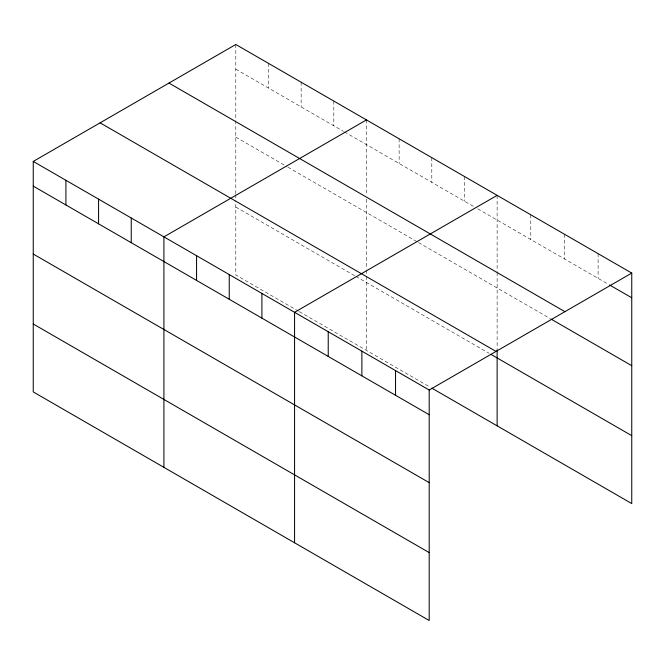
<?xml version="1.0" encoding="UTF-8"?>
<svg xmlns="http://www.w3.org/2000/svg" width="665" height="665" viewBox="0 0 665 665"><rect width="100%" height="100%" fill="white"/><g stroke="black" fill="none" stroke-linecap="round" stroke-linejoin="round"><path stroke-width="0.5" stroke-dasharray="3.33 2.49" d="M235.801 44.489L235.801 119.592M235.801 69.177L343.514 131.362M344.395 131.869L474.178 206.798M477.703 208.835L608.724 284.479M235.801 137.09L287.006 166.649M287.895 167.164L417.67 242.085M418.551 242.6L550.271 318.643M235.801 207.064L354.985 275.875M355.875 276.382L489.182 353.348M298.485 311.162L235.801 274.978L235.801 200.888M299.366 311.677L430.031 387.113M598.093 253.648L598.093 278.344M564.435 234.221L564.435 258.909M530.786 214.787L530.786 239.483M497.129 195.36L497.129 271.495M497.129 272.525L497.129 348.676M464.461 176.499L464.461 201.187M431.801 157.638L431.801 182.326M399.133 138.777L399.133 163.474M366.465 119.924L366.465 195.036M366.465 199.151L366.465 269.117M366.465 270.148L366.465 275.293M366.465 276.324L366.465 350.413M333.805 101.063L333.805 125.752M301.137 82.202L301.137 106.89M268.469 63.341L268.469 88.038M235.801 120.623L235.801 193.681M235.801 194.712L235.801 199.857"/><path stroke-width="1" d="M33.25 161.429L429.199 390.023L429.199 620.512L33.25 391.918L33.25 161.429L235.801 44.489L631.75 273.082L631.75 503.571L431.801 388.127M366.465 119.924L163.914 236.865L163.914 467.354M497.129 195.36L294.57 312.301L294.57 542.79M429.199 390.023L631.75 273.082M609.606 284.986L631.75 297.77M168.96 83.075L564.909 311.677M551.152 319.15L631.75 365.684M100.091 122.834L496.04 351.436M490.945 354.37L631.75 435.658M33.25 186.117L429.199 414.719M33.25 254.03L429.199 482.632M33.25 324.005L429.199 552.598M497.129 349.699L497.129 425.849M395.542 370.596L395.542 395.284M361.885 351.162L361.885 375.858M328.227 331.735L328.227 356.423M261.91 293.44L261.91 318.136M229.242 274.587L229.242 299.275M196.574 255.726L196.574 280.414M131.246 218.004L131.246 242.7M98.578 199.151L98.578 223.839M65.918 180.29L65.918 204.978"/></g></svg>
